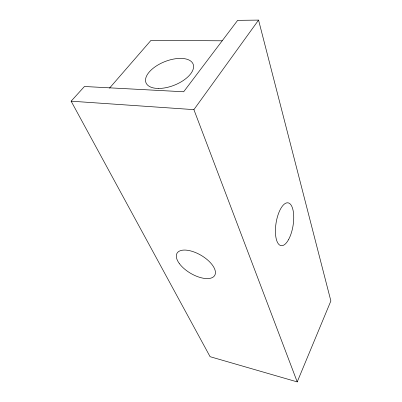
<?xml version="1.0" encoding="UTF-8"?>
<svg xmlns="http://www.w3.org/2000/svg" width="402" height="402" viewBox="0 0 402 402"><rect width="100%" height="100%" fill="white"/><g stroke="black" fill="none" stroke-linecap="round" stroke-linejoin="round"><path stroke-width="0.6" d="M297.224 381.9L330.871 300.947L258.561 20.1L237.642 20.351L183.669 91.767L84.44 86.5L71.129 101.183L210.09 356.69L297.224 381.9L193.9 109.635L258.561 20.1M109.505 88.154L150.981 40.371L222.231 40.803M71.129 101.183L193.9 109.635M288.721 239.296A21.688 8.593 -80.8 0 0 289.566 203.472A21.688 8.593 -80.8 0 0 275.425 229.939A21.688 8.593 -80.8 0 0 288.721 239.296M179.473 263.747A21.864 10.407 30.5 0 0 213.326 276.963A21.864 10.407 30.5 0 0 194.849 252.285A21.864 10.407 30.5 0 0 179.473 263.747M158.177 88.45A25.351 12.708 -21.5 0 0 193.573 66.194A25.351 12.708 -21.5 0 0 156.865 65.637A25.351 12.708 -21.5 0 0 158.177 88.45"/></g></svg>
